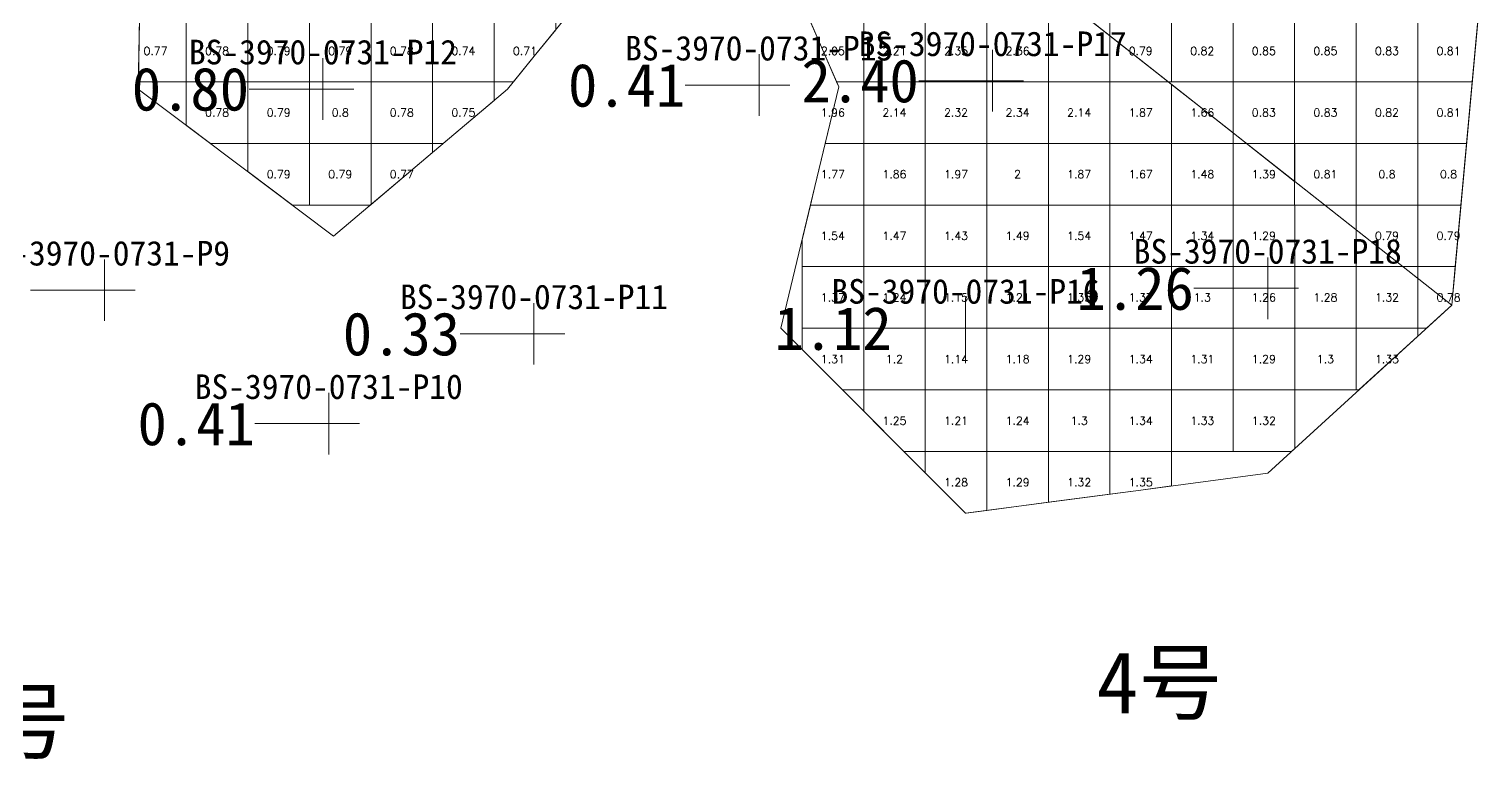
# Model space of a CAD drawing. Header units: inches. Extents: x 470033 to 470145, y 4349683 to 4349762.
# Drawn here: x 470055.37 to 470078.93, y 4349683.2 to 4349695.04 of the extents above; entities that cross this region are included whole.
import ezdxf
from ezdxf.enums import TextEntityAlignment as Align

# ---------------------------------------------------------------- set-up
doc = ezdxf.new("R2010")
doc.units = ezdxf.units.IN
doc.header["$MEASUREMENT"] = 0
for name, color, linetype, lineweight in [('0.500-1.000', 7, 'Continuous', 0), ('1.000-1.500', 7, 'Continuous', 0), ('孔口文字', 7, 'Continuous', 0), ('点', 7, 'Continuous', 0), ('爆区方格网', 7, 'Continuous', 0), ('线条', 7, 'Continuous', 0), ('钻孔', 7, 'Continuous', 0)]:
    doc.layers.add(name, color=color, linetype=linetype, lineweight=lineweight)
doc.styles.add('3dmine_textStyle_1', font='txt.shx', dxfattribs={"height": 1, "bigfont": 'gbcbig.shx'})
doc.styles.add('3dmine_textStyle_3', font='宋体.ttf', dxfattribs={"height": 1})
doc.styles.add('3dmine_textStyle_4', font='simsunb.ttf', dxfattribs={"height": 1})

msp = doc.modelspace()

# ---------------------------------------------------------------- hatches: boundary and pattern name
at = {"layer": '钻孔', "linetype": 'Continuous', "lineweight": 0, "true_color": 0x808080, "extrusion": (0, 1, 0)}
for points in [[(-470068.224, 3960.333), (-470067.224, 3960.333), (-470067.224, 3969.333), (-470068.224, 3969.333)], [(-470057.589, 3959.858), (-470056.589, 3959.858), (-470056.589, 3968.858), (-470057.589, 3968.858)], [(-470064.566, 3960.342), (-470063.566, 3960.342), (-470063.566, 3969.342), (-470064.566, 3969.342)], [(-470061.233, 3960.213), (-470060.233, 3960.213), (-470060.233, 3969.213), (-470061.233, 3969.213)]]:
    msp.add_hatch(color=8, dxfattribs=at).paths.add_polyline_path(points, flags=0)
at = {"layer": '钻孔', "linetype": 'Continuous', "lineweight": 0, "true_color": 0xff0000, "extrusion": (0, 1, 0)}
msp.add_hatch(color=1, dxfattribs=at).paths.add_polyline_path([(-470072.016, 3960.355), (-470071.016, 3960.355), (-470071.016, 3969.355), (-470072.016, 3969.355)], flags=0)
at = {"layer": '钻孔', "linetype": 'Continuous', "lineweight": 0, "true_color": 0x00ffff, "extrusion": (0, 1, 0)}
msp.add_hatch(color=4, dxfattribs=at).paths.add_polyline_path([(-470061.139, 3960.286), (-470060.139, 3960.286), (-470060.139, 3969.286), (-470061.139, 3969.286)], flags=0)
at = {"layer": '钻孔', "linetype": 'Continuous', "lineweight": 0, "true_color": 0x0000ff, "extrusion": (0, 1, 0)}
for points in [[(-470076.484, 3959.849), (-470075.484, 3959.849), (-470075.484, 3969.849), (-470076.484, 3969.849)], [(-470071.576, 3960.204), (-470070.576, 3960.204), (-470070.576, 3969.204), (-470071.576, 3969.204)]]:
    msp.add_hatch(color=5, dxfattribs=at).paths.add_polyline_path(points, flags=0)

# ---------------------------------------------------------------- linework, layer by layer
at = {"layer": '0.500-1.000', "color": 4, "linetype": 'Continuous', "lineweight": 0, "true_color": 0x00ffff}
for points in [[(470064.587, 4349695.852), (470063.57, 4349694.601), (470063.139, 4349694.07), (470060.312, 4349691.683), (470057.139, 4349694.07), (470057.196, 4349697.258)], [(470078.931, 4349695.576), (470078.472, 4349690.563), (470072.424, 4349695.323)]]:
    msp.add_lwpolyline(points, dxfattribs=at)
at = {"layer": '1.000-1.500', "color": 5, "linetype": 'Continuous', "lineweight": 0, "true_color": 0x0000ff}
msp.add_lwpolyline([(470074.269, 4349693.871), (470074.269, 4349693.871), (470078.472, 4349690.563), (470075.484, 4349687.836), (470073.421, 4349687.562), (470070.576, 4349687.186), (470067.576, 4349690.186), (470068.129, 4349692.487), (470068.518, 4349694.104), (470067.88, 4349695.572), (470071.245, 4349696.251), (470074.269, 4349693.871)], dxfattribs=at)
at = {"layer": '点', "color": 138, "linetype": 'Continuous', "lineweight": 0, "true_color": 0x004c4c}
for points, elevation in [([(470060.139, 4349693.57), (470060.139, 4349694.57)], 3969.286), ([(470067.224, 4349693.633), (470067.224, 4349694.633)], 3969.333), ([(470071.016, 4349693.704), (470071.016, 4349694.704)], 3969.355), ([(470067.724, 4349694.133), (470066.724, 4349694.133)], 3969.333), ([(470071.516, 4349694.204), (470070.516, 4349694.204)], 3969.355), ([(470060.639, 4349694.07), (470059.639, 4349694.07)], 3969.286), ([(470056.589, 4349690.305), (470056.589, 4349691.305)], 3968.858), ([(470075.484, 4349690.336), (470075.484, 4349691.336)], 3969.849), ([(470057.089, 4349690.805), (470056.089, 4349690.805)], 3968.858), ([(470075.984, 4349690.836), (470074.984, 4349690.836)], 3969.849), ([(470063.566, 4349689.597), (470063.566, 4349690.597)], 3969.342), ([(470070.576, 4349689.686), (470070.576, 4349690.686)], 3969.204), ([(470064.066, 4349690.097), (470063.066, 4349690.097)], 3969.342), ([(470071.076, 4349690.186), (470070.076, 4349690.186)], 3969.204), ([(470060.233, 4349688.139), (470060.233, 4349689.139)], 3969.213), ([(470060.733, 4349688.639), (470059.733, 4349688.639)], 3969.213)]:
    msp.add_lwpolyline(points, dxfattribs=dict(at, elevation=elevation))
at = {"layer": '爆区方格网', "color": 4, "linetype": 'Continuous', "lineweight": 0, "true_color": 0x00ffff, "elevation": 3969.477}
for points in [[(470057.92, 4349694.187), (470057.141, 4349694.187), (470057.159, 4349695.187), (470057.92, 4349695.187), (470057.92, 4349694.187)], [(470058.92, 4349694.187), (470057.92, 4349694.187), (470057.92, 4349695.187), (470058.92, 4349695.187), (470058.92, 4349694.187)], [(470059.92, 4349694.187), (470058.92, 4349694.187), (470058.92, 4349695.187), (470059.92, 4349695.187), (470059.92, 4349694.187)], [(470060.92, 4349694.187), (470059.92, 4349694.187), (470059.92, 4349695.187), (470060.92, 4349695.187), (470060.92, 4349694.187)], [(470061.92, 4349694.187), (470060.92, 4349694.187), (470060.92, 4349695.187), (470061.92, 4349695.187), (470061.92, 4349694.187)], [(470062.92, 4349694.187), (470061.92, 4349694.187), (470061.92, 4349695.187), (470062.92, 4349695.187), (470062.92, 4349694.187)], [(470063.92, 4349695.031), (470063.57, 4349694.601), (470063.233, 4349694.187), (470062.92, 4349694.187), (470062.92, 4349695.187), (470063.92, 4349695.187), (470063.92, 4349695.031)], [(470073.92, 4349694.187), (470072.92, 4349694.187), (470072.92, 4349695.187), (470073.92, 4349695.187), (470073.92, 4349694.187)], [(470074.92, 4349694.187), (470073.92, 4349694.187), (470073.92, 4349695.187), (470074.92, 4349695.187), (470074.92, 4349694.187)], [(470075.92, 4349694.187), (470074.92, 4349694.187), (470074.92, 4349695.187), (470075.92, 4349695.187), (470075.92, 4349694.187)], [(470076.92, 4349694.187), (470075.92, 4349694.187), (470075.92, 4349695.187), (470076.92, 4349695.187), (470076.92, 4349694.187)], [(470077.92, 4349694.187), (470076.92, 4349694.187), (470076.92, 4349695.187), (470077.92, 4349695.187), (470077.92, 4349694.187)], [(470078.804, 4349694.187), (470077.92, 4349694.187), (470077.92, 4349695.187), (470078.895, 4349695.187), (470078.804, 4349694.187)], [(470058.92, 4349693.187), (470058.313, 4349693.187), (470057.92, 4349693.482), (470057.92, 4349694.187), (470058.92, 4349694.187), (470058.92, 4349693.187)], [(470059.92, 4349693.187), (470058.92, 4349693.187), (470058.92, 4349694.187), (470059.92, 4349694.187), (470059.92, 4349693.187)], [(470060.92, 4349693.187), (470059.92, 4349693.187), (470059.92, 4349694.187), (470060.92, 4349694.187), (470060.92, 4349693.187)], [(470061.92, 4349693.187), (470060.92, 4349693.187), (470060.92, 4349694.187), (470061.92, 4349694.187), (470061.92, 4349693.187)], [(470062.92, 4349693.886), (470062.093, 4349693.187), (470061.92, 4349693.187), (470061.92, 4349694.187), (470062.92, 4349694.187), (470062.92, 4349693.886)], [(470075.92, 4349693.187), (470074.92, 4349693.187), (470074.92, 4349694.187), (470075.92, 4349694.187), (470075.92, 4349693.187)], [(470076.92, 4349693.187), (470075.92, 4349693.187), (470075.92, 4349694.187), (470076.92, 4349694.187), (470076.92, 4349693.187)], [(470077.92, 4349693.187), (470076.92, 4349693.187), (470076.92, 4349694.187), (470077.92, 4349694.187), (470077.92, 4349693.187)], [(470078.712, 4349693.187), (470077.92, 4349693.187), (470077.92, 4349694.187), (470078.804, 4349694.187), (470078.712, 4349693.187)], [(470059.92, 4349692.187), (470059.643, 4349692.187), (470058.92, 4349692.73), (470058.92, 4349693.187), (470059.92, 4349693.187), (470059.92, 4349692.187)], [(470060.92, 4349692.196), (470060.909, 4349692.187), (470059.92, 4349692.187), (470059.92, 4349693.187), (470060.92, 4349693.187), (470060.92, 4349692.196)], [(470061.92, 4349693.041), (470060.92, 4349692.196), (470060.92, 4349693.187), (470061.92, 4349693.187), (470061.92, 4349693.041)], [(470076.92, 4349692.187), (470075.92, 4349692.187), (470075.92, 4349693.187), (470076.92, 4349693.187), (470076.92, 4349692.187)], [(470077.92, 4349692.187), (470076.92, 4349692.187), (470076.92, 4349693.187), (470077.92, 4349693.187), (470077.92, 4349692.187)], [(470078.621, 4349692.187), (470077.92, 4349692.187), (470077.92, 4349693.187), (470078.712, 4349693.187), (470078.621, 4349692.187)], [(470077.92, 4349691.187), (470076.92, 4349691.187), (470076.92, 4349692.187), (470077.92, 4349692.187), (470077.92, 4349691.187)], [(470078.529, 4349691.187), (470077.92, 4349691.187), (470077.92, 4349692.187), (470078.621, 4349692.187), (470078.529, 4349691.187)], [(470078.472, 4349690.563), (470078.06, 4349690.187), (470077.92, 4349690.187), (470077.92, 4349691.187), (470078.529, 4349691.187), (470078.472, 4349690.563)]]:
    msp.add_lwpolyline(points, dxfattribs=at)
at = {"layer": '爆区方格网', "color": 5, "linetype": 'Continuous', "lineweight": 0, "true_color": 0x0000ff, "elevation": 3969.849}
for points in [[(470068.921, 4349694.187), (470068.482, 4349694.187), (470068.047, 4349695.187), (470068.921, 4349695.187), (470068.921, 4349694.187)], [(470069.921, 4349694.187), (470068.921, 4349694.187), (470068.921, 4349695.187), (470069.921, 4349695.187), (470069.921, 4349694.187)], [(470070.921, 4349694.187), (470069.921, 4349694.187), (470069.921, 4349695.187), (470070.921, 4349695.187), (470070.921, 4349694.187)], [(470071.921, 4349694.187), (470070.921, 4349694.187), (470070.921, 4349695.187), (470071.921, 4349695.187), (470071.921, 4349694.187)], [(470068.921, 4349693.187), (470068.297, 4349693.187), (470068.518, 4349694.104), (470068.482, 4349694.187), (470068.921, 4349694.187), (470068.921, 4349693.187)], [(470069.921, 4349693.187), (470068.921, 4349693.187), (470068.921, 4349694.187), (470069.921, 4349694.187), (470069.921, 4349693.187)], [(470070.921, 4349693.187), (470069.921, 4349693.187), (470069.921, 4349694.187), (470070.921, 4349694.187), (470070.921, 4349693.187)], [(470071.921, 4349693.187), (470070.921, 4349693.187), (470070.921, 4349694.187), (470071.921, 4349694.187), (470071.921, 4349693.187)], [(470072.921, 4349693.187), (470071.921, 4349693.187), (470071.921, 4349694.187), (470072.921, 4349694.187), (470072.921, 4349693.187)], [(470073.921, 4349694.145), (470073.921, 4349693.187), (470072.921, 4349693.187), (470072.921, 4349694.187), (470073.868, 4349694.187), (470073.921, 4349694.145)], [(470074.921, 4349693.358), (470074.92, 4349693.358), (470074.92, 4349693.187), (470073.921, 4349693.187), (470073.921, 4349694.145), (470074.269, 4349693.871), (470074.269, 4349693.871), (470074.92, 4349693.358), (470074.92, 4349694.187), (470074.921, 4349694.187), (470074.921, 4349693.358)], [(470068.921, 4349692.187), (470068.057, 4349692.187), (470068.129, 4349692.487), (470068.297, 4349693.187), (470068.921, 4349693.187), (470068.921, 4349692.187)], [(470069.921, 4349692.187), (470068.921, 4349692.187), (470068.921, 4349693.187), (470069.921, 4349693.187), (470069.921, 4349692.187)], [(470070.921, 4349692.187), (470069.921, 4349692.187), (470069.921, 4349693.187), (470070.921, 4349693.187), (470070.921, 4349692.187)], [(470071.921, 4349692.187), (470070.921, 4349692.187), (470070.921, 4349693.187), (470071.921, 4349693.187), (470071.921, 4349692.187)], [(470072.921, 4349692.187), (470071.921, 4349692.187), (470071.921, 4349693.187), (470072.921, 4349693.187), (470072.921, 4349692.187)], [(470073.921, 4349692.187), (470072.921, 4349692.187), (470072.921, 4349693.187), (470073.921, 4349693.187), (470073.921, 4349692.187)], [(470074.921, 4349692.187), (470073.921, 4349692.187), (470073.921, 4349693.187), (470074.921, 4349693.187), (470074.921, 4349692.187)], [(470075.921, 4349692.57), (470075.92, 4349692.571), (470075.92, 4349692.187), (470074.921, 4349692.187), (470074.921, 4349693.187), (470075.138, 4349693.187), (470075.92, 4349692.571), (470075.92, 4349693.187), (470075.921, 4349693.187), (470075.921, 4349692.57)], [(470068.921, 4349691.187), (470067.921, 4349691.187), (470067.921, 4349691.621), (470068.057, 4349692.187), (470068.921, 4349692.187), (470068.921, 4349691.187)], [(470069.921, 4349691.187), (470068.921, 4349691.187), (470068.921, 4349692.187), (470069.921, 4349692.187), (470069.921, 4349691.187)], [(470070.921, 4349691.187), (470069.921, 4349691.187), (470069.921, 4349692.187), (470070.921, 4349692.187), (470070.921, 4349691.187)], [(470071.921, 4349691.187), (470070.921, 4349691.187), (470070.921, 4349692.187), (470071.921, 4349692.187), (470071.921, 4349691.187)], [(470072.921, 4349691.187), (470071.921, 4349691.187), (470071.921, 4349692.187), (470072.921, 4349692.187), (470072.921, 4349691.187)], [(470073.921, 4349691.187), (470072.921, 4349691.187), (470072.921, 4349692.187), (470073.921, 4349692.187), (470073.921, 4349691.187)], [(470074.921, 4349691.187), (470073.921, 4349691.187), (470073.921, 4349692.187), (470074.921, 4349692.187), (470074.921, 4349691.187)], [(470075.921, 4349691.187), (470074.921, 4349691.187), (470074.921, 4349692.187), (470075.921, 4349692.187), (470075.921, 4349691.187)], [(470068.921, 4349690.187), (470067.921, 4349690.187), (470067.921, 4349691.187), (470068.921, 4349691.187), (470068.921, 4349690.187)], [(470069.921, 4349690.187), (470068.921, 4349690.187), (470068.921, 4349691.187), (470069.921, 4349691.187), (470069.921, 4349690.187)], [(470070.921, 4349690.187), (470069.921, 4349690.187), (470069.921, 4349691.187), (470070.921, 4349691.187), (470070.921, 4349690.187)], [(470071.921, 4349690.187), (470070.921, 4349690.187), (470070.921, 4349691.187), (470071.921, 4349691.187), (470071.921, 4349690.187)], [(470072.921, 4349690.187), (470071.921, 4349690.187), (470071.921, 4349691.187), (470072.921, 4349691.187), (470072.921, 4349690.187)], [(470073.921, 4349690.187), (470072.921, 4349690.187), (470072.921, 4349691.187), (470073.921, 4349691.187), (470073.921, 4349690.187)], [(470074.921, 4349690.187), (470073.921, 4349690.187), (470073.921, 4349691.187), (470074.921, 4349691.187), (470074.921, 4349690.187)], [(470075.921, 4349690.187), (470074.921, 4349690.187), (470074.921, 4349691.187), (470075.921, 4349691.187), (470075.921, 4349690.187)], [(470076.921, 4349690.187), (470075.921, 4349690.187), (470075.921, 4349691.187), (470076.921, 4349691.187), (470076.921, 4349690.187)], [(470077.921, 4349690.996), (470077.92, 4349690.997), (470077.92, 4349690.187), (470076.921, 4349690.187), (470076.921, 4349691.187), (470077.679, 4349691.187), (470077.92, 4349690.997), (470077.92, 4349691.187), (470077.921, 4349691.187), (470077.921, 4349690.996)], [(470068.921, 4349689.187), (470068.575, 4349689.187), (470067.921, 4349689.841), (470067.921, 4349690.187), (470068.921, 4349690.187), (470068.921, 4349689.187)], [(470069.921, 4349689.187), (470068.921, 4349689.187), (470068.921, 4349690.187), (470069.921, 4349690.187), (470069.921, 4349689.187)], [(470070.921, 4349689.187), (470069.921, 4349689.187), (470069.921, 4349690.187), (470070.921, 4349690.187), (470070.921, 4349689.187)], [(470071.921, 4349689.187), (470070.921, 4349689.187), (470070.921, 4349690.187), (470071.921, 4349690.187), (470071.921, 4349689.187)], [(470072.921, 4349689.187), (470071.921, 4349689.187), (470071.921, 4349690.187), (470072.921, 4349690.187), (470072.921, 4349689.187)], [(470073.921, 4349689.187), (470072.921, 4349689.187), (470072.921, 4349690.187), (470073.921, 4349690.187), (470073.921, 4349689.187)], [(470074.921, 4349689.187), (470073.921, 4349689.187), (470073.921, 4349690.187), (470074.921, 4349690.187), (470074.921, 4349689.187)], [(470075.921, 4349689.187), (470074.921, 4349689.187), (470074.921, 4349690.187), (470075.921, 4349690.187), (470075.921, 4349689.187)], [(470076.921, 4349689.187), (470075.921, 4349689.187), (470075.921, 4349690.187), (470076.921, 4349690.187), (470076.921, 4349689.187)], [(470077.921, 4349690.06), (470076.964, 4349689.187), (470076.921, 4349689.187), (470076.921, 4349690.187), (470077.921, 4349690.187), (470077.921, 4349690.06)], [(470069.921, 4349688.187), (470069.575, 4349688.187), (470068.921, 4349688.841), (470068.921, 4349689.187), (470069.921, 4349689.187), (470069.921, 4349688.187)], [(470070.921, 4349688.187), (470069.921, 4349688.187), (470069.921, 4349689.187), (470070.921, 4349689.187), (470070.921, 4349688.187)], [(470071.921, 4349688.187), (470070.921, 4349688.187), (470070.921, 4349689.187), (470071.921, 4349689.187), (470071.921, 4349688.187)], [(470072.921, 4349688.187), (470071.921, 4349688.187), (470071.921, 4349689.187), (470072.921, 4349689.187), (470072.921, 4349688.187)], [(470073.921, 4349688.187), (470072.921, 4349688.187), (470072.921, 4349689.187), (470073.921, 4349689.187), (470073.921, 4349688.187)], [(470074.921, 4349688.187), (470073.921, 4349688.187), (470073.921, 4349689.187), (470074.921, 4349689.187), (470074.921, 4349688.187)], [(470075.921, 4349688.234), (470075.869, 4349688.187), (470074.921, 4349688.187), (470074.921, 4349689.187), (470075.921, 4349689.187), (470075.921, 4349688.234)], [(470070.921, 4349687.231), (470070.584, 4349687.187), (470070.575, 4349687.187), (470069.921, 4349687.841), (470069.921, 4349688.187), (470070.921, 4349688.187), (470070.921, 4349687.231)], [(470071.921, 4349687.364), (470070.921, 4349687.231), (470070.921, 4349688.187), (470071.921, 4349688.187), (470071.921, 4349687.364)], [(470072.921, 4349687.496), (470071.921, 4349687.364), (470071.921, 4349688.187), (470072.921, 4349688.187), (470072.921, 4349687.496)], [(470073.921, 4349687.629), (470073.421, 4349687.562), (470072.921, 4349687.496), (470072.921, 4349688.187), (470073.921, 4349688.187), (470073.921, 4349687.629)]]:
    msp.add_lwpolyline(points, dxfattribs=at)
at = {"layer": '线条', "color": 138, "linetype": 'Continuous', "lineweight": 0, "true_color": 0x004c4c}
for points, elevation in [([(470067.224, 4349694.133), (470067.224, 4349694.133), (470067.224, 4349694.133)], 3969.333), ([(470071.016, 4349694.204), (470071.016, 4349694.204), (470071.016, 4349694.204)], 3969.355), ([(470060.139, 4349694.07), (470060.139, 4349694.07), (470060.139, 4349694.07)], 3969.286), ([(470056.589, 4349690.805), (470056.589, 4349690.805), (470056.589, 4349690.805)], 3968.858), ([(470075.484, 4349690.836), (470075.484, 4349690.836), (470075.484, 4349690.836)], 3969.849), ([(470063.566, 4349690.097), (470063.566, 4349690.097), (470063.566, 4349690.097)], 3969.342), ([(470070.576, 4349690.186), (470070.576, 4349690.186), (470070.576, 4349690.186)], 3969.204), ([(470060.233, 4349688.639), (470060.233, 4349688.639), (470060.233, 4349688.639)], 3969.213)]:
    msp.add_lwpolyline(points, dxfattribs=dict(at, elevation=elevation))
at = {"layer": '钻孔', "color": 8, "linetype": 'Continuous', "lineweight": 0, "true_color": 0x808080}
for points, elevation in [([(470067.224, 4349694.133), (470066.024, 4349694.133)], 3969.333), ([(470067.224, 4349694.133), (470066.024, 4349694.133)], 3960.333), ([(470056.589, 4349690.805), (470055.389, 4349690.805)], 3968.858), ([(470056.589, 4349690.805), (470055.389, 4349690.805)], 3959.858), ([(470063.566, 4349690.097), (470062.366, 4349690.097)], 3969.342), ([(470063.566, 4349690.097), (470062.366, 4349690.097)], 3960.342), ([(470060.233, 4349688.639), (470059.033, 4349688.639)], 3969.213), ([(470060.233, 4349688.639), (470059.033, 4349688.639)], 3960.213)]:
    msp.add_lwpolyline(points, dxfattribs=dict(at, elevation=elevation))
at = {"layer": '钻孔', "color": 1, "linetype": 'Continuous', "lineweight": 0, "true_color": 0xff0000}
for elevation in [3969.355, 3960.355]:
    msp.add_lwpolyline([(470071.016, 4349694.204), (470069.816, 4349694.204)], dxfattribs=dict(at, elevation=elevation))
at = {"layer": '钻孔', "color": 4, "linetype": 'Continuous', "lineweight": 0, "true_color": 0x00ffff}
for elevation in [3969.286, 3960.286]:
    msp.add_lwpolyline([(470060.139, 4349694.07), (470058.939, 4349694.07)], dxfattribs=dict(at, elevation=elevation))
at = {"layer": '钻孔', "color": 5, "linetype": 'Continuous', "lineweight": 0, "true_color": 0x0000ff}
for points, elevation in [([(470075.484, 4349690.836), (470074.284, 4349690.836)], 3969.849), ([(470075.484, 4349690.836), (470074.284, 4349690.836)], 3959.849), ([(470070.576, 4349690.186), (470069.376, 4349690.186)], 3969.204), ([(470070.576, 4349690.186), (470069.376, 4349690.186)], 3960.204)]:
    msp.add_lwpolyline(points, dxfattribs=dict(at, elevation=elevation))

# ---------------------------------------------------------------- texts
at = {"color": 4, "linetype": 'Continuous', "lineweight": 0, "true_color": 0x00ffff, "style": '3dmine_textStyle_1'}
for s, p in [('0.77', (470057.42, 4349694.687, 3969.477)), ('0.78', (470058.42, 4349694.687, 3969.477)), ('0.79', (470059.42, 4349694.687, 3969.477)), ('0.79', (470060.42, 4349694.687, 3969.477)), ('0.78', (470061.42, 4349694.687, 3969.477)), ('0.74', (470062.42, 4349694.687, 3969.477)), ('0.71', (470063.42, 4349694.687, 3969.477)), ('0.79', (470073.42, 4349694.687, 3969.477)), ('0.82', (470074.42, 4349694.687, 3969.477)), ('0.85', (470075.42, 4349694.687, 3969.477)), ('0.85', (470076.42, 4349694.687, 3969.477)), ('0.83', (470077.42, 4349694.687, 3969.477)), ('0.81', (470078.42, 4349694.687, 3969.477)), ('0.78', (470058.42, 4349693.687, 3969.477)), ('0.79', (470059.42, 4349693.687, 3969.477)), ('0.8', (470060.42, 4349693.687, 3969.477)), ('0.78', (470061.42, 4349693.687, 3969.477)), ('0.75', (470062.42, 4349693.687, 3969.477)), ('0.83', (470075.42, 4349693.687, 3969.477)), ('0.83', (470076.42, 4349693.687, 3969.477)), ('0.82', (470077.42, 4349693.687, 3969.477)), ('0.81', (470078.42, 4349693.687, 3969.477)), ('0.79', (470059.42, 4349692.687, 3969.477)), ('0.79', (470060.42, 4349692.687, 3969.477)), ('0.77', (470061.42, 4349692.687, 3969.477)), ('0.81', (470076.42, 4349692.687, 3969.477)), ('0.8', (470077.42, 4349692.687, 3969.477)), ('0.8', (470078.42, 4349692.687, 3969.477)), ('0.79', (470077.42, 4349691.687, 3969.477)), ('0.79', (470078.42, 4349691.687, 3969.477)), ('0.78', (470078.42, 4349690.687, 3969.477))]:
    msp.add_text(s, height=0.13, dxfattribs=at).set_placement(p, align=Align.MIDDLE_CENTER)
at = {"color": 5, "linetype": 'Continuous', "lineweight": 0, "true_color": 0x0000ff, "style": '3dmine_textStyle_1'}
for s, p in [('2.05', (470068.421, 4349694.687, 3969.849)), ('2.21', (470069.421, 4349694.687, 3969.849)), ('2.35', (470070.421, 4349694.687, 3969.849)), ('2.36', (470071.421, 4349694.687, 3969.849)), ('1.96', (470068.421, 4349693.687, 3969.849)), ('2.14', (470069.421, 4349693.687, 3969.849)), ('2.32', (470070.421, 4349693.687, 3969.849)), ('2.34', (470071.421, 4349693.687, 3969.849)), ('2.14', (470072.421, 4349693.687, 3969.849)), ('1.87', (470073.421, 4349693.687, 3969.849)), ('1.66', (470074.421, 4349693.687, 3969.849)), ('1.77', (470068.421, 4349692.687, 3969.849)), ('1.86', (470069.421, 4349692.687, 3969.849)), ('1.97', (470070.421, 4349692.687, 3969.849)), ('2', (470071.421, 4349692.687, 3969.849)), ('1.87', (470072.421, 4349692.687, 3969.849)), ('1.67', (470073.421, 4349692.687, 3969.849)), ('1.48', (470074.421, 4349692.687, 3969.849)), ('1.39', (470075.421, 4349692.687, 3969.849)), ('1.54', (470068.421, 4349691.687, 3969.849)), ('1.47', (470069.421, 4349691.687, 3969.849)), ('1.43', (470070.421, 4349691.687, 3969.849)), ('1.49', (470071.421, 4349691.687, 3969.849)), ('1.54', (470072.421, 4349691.687, 3969.849)), ('1.47', (470073.421, 4349691.687, 3969.849)), ('1.34', (470074.421, 4349691.687, 3969.849)), ('1.29', (470075.421, 4349691.687, 3969.849)), ('1.37', (470068.421, 4349690.687, 3969.849)), ('1.24', (470069.421, 4349690.687, 3969.849)), ('1.15', (470070.421, 4349690.687, 3969.849)), ('1.21', (470071.421, 4349690.687, 3969.849)), ('1.35', (470072.421, 4349690.687, 3969.849)), ('1.37', (470073.421, 4349690.687, 3969.849)), ('1.3', (470074.421, 4349690.687, 3969.849)), ('1.26', (470075.421, 4349690.687, 3969.849)), ('1.28', (470076.421, 4349690.687, 3969.849)), ('1.32', (470077.421, 4349690.687, 3969.849)), ('1.31', (470068.421, 4349689.687, 3969.849)), ('1.2', (470069.421, 4349689.687, 3969.849)), ('1.14', (470070.421, 4349689.687, 3969.849)), ('1.18', (470071.421, 4349689.687, 3969.849)), ('1.29', (470072.421, 4349689.687, 3969.849)), ('1.34', (470073.421, 4349689.687, 3969.849)), ('1.31', (470074.421, 4349689.687, 3969.849)), ('1.29', (470075.421, 4349689.687, 3969.849)), ('1.3', (470076.421, 4349689.687, 3969.849)), ('1.33', (470077.421, 4349689.687, 3969.849)), ('1.25', (470069.421, 4349688.687, 3969.849)), ('1.21', (470070.421, 4349688.687, 3969.849)), ('1.24', (470071.421, 4349688.687, 3969.849)), ('1.3', (470072.421, 4349688.687, 3969.849)), ('1.34', (470073.421, 4349688.687, 3969.849)), ('1.33', (470074.421, 4349688.687, 3969.849)), ('1.32', (470075.421, 4349688.687, 3969.849)), ('1.28', (470070.421, 4349687.687, 3969.849)), ('1.29', (470071.421, 4349687.687, 3969.849)), ('1.32', (470072.421, 4349687.687, 3969.849)), ('1.35', (470073.421, 4349687.687, 3969.849))]:
    msp.add_text(s, height=0.13, dxfattribs=at).set_placement(p, align=Align.MIDDLE_CENTER)
at = {"color": 7, "linetype": 'Continuous', "lineweight": 0, "style": '3dmine_textStyle_3'}
for s, p in [('4号', (470072.704, 4349683.939, 3965.168)), ('8号', (470053.987, 4349683.305, 3965.168))]:
    msp.add_text(s, height=1, dxfattribs=at).set_placement(p)
at = {"layer": '孔口文字', "color": 138, "linetype": 'Continuous', "lineweight": 0, "true_color": 0x004c4c, "style": '3dmine_textStyle_4'}
for s, p in [('BS-3970-0731-P12', (470060.139, 4349694.47, 3969.286)), ('BS-3970-0731-P15', (470067.224, 4349694.533, 3969.333)), ('BS-3970-0731-P17', (470071.016, 4349694.604, 3969.355)), ('BS-3970-0731-P9', (470056.589, 4349691.205, 3968.858)), ('BS-3970-0731-P18', (470075.484, 4349691.236, 3969.849)), ('BS-3970-0731-P11', (470063.566, 4349690.497, 3969.342)), ('BS-3970-0731-P16', (470070.576, 4349690.586, 3969.204)), ('BS-3970-0731-P10', (470060.233, 4349689.039, 3969.213))]:
    msp.add_text(s, height=0.4, dxfattribs=at).set_placement(p, align=Align.CENTER)
at = {"layer": '钻孔', "color": 4, "linetype": 'Continuous', "lineweight": 0, "true_color": 0x00ffff, "style": '3dmine_textStyle_4'}
msp.add_text('0.80', height=0.7, dxfattribs=at).set_placement((470058.939, 4349694.07, 3969.286), align=Align.MIDDLE_RIGHT)
at = {"layer": '钻孔', "color": 8, "linetype": 'Continuous', "lineweight": 0, "true_color": 0x808080, "style": '3dmine_textStyle_4'}
for s, p in [('0.41', (470066.024, 4349694.133, 3969.333)), ('0.33', (470062.366, 4349690.097, 3969.342)), ('0.41', (470059.033, 4349688.639, 3969.213))]:
    msp.add_text(s, height=0.7, dxfattribs=at).set_placement(p, align=Align.MIDDLE_RIGHT)
at = {"layer": '钻孔', "color": 1, "linetype": 'Continuous', "lineweight": 0, "true_color": 0xff0000, "style": '3dmine_textStyle_4'}
msp.add_text('2.40', height=0.7, dxfattribs=at).set_placement((470069.816, 4349694.204, 3969.355), align=Align.MIDDLE_RIGHT)
at = {"layer": '钻孔', "color": 5, "linetype": 'Continuous', "lineweight": 0, "true_color": 0x0000ff, "style": '3dmine_textStyle_4'}
for s, p in [('1.26', (470074.284, 4349690.836, 3969.849)), ('1.12', (470069.376, 4349690.186, 3969.204))]:
    msp.add_text(s, height=0.7, dxfattribs=at).set_placement(p, align=Align.MIDDLE_RIGHT)

doc.saveas('drawing.dxf')
